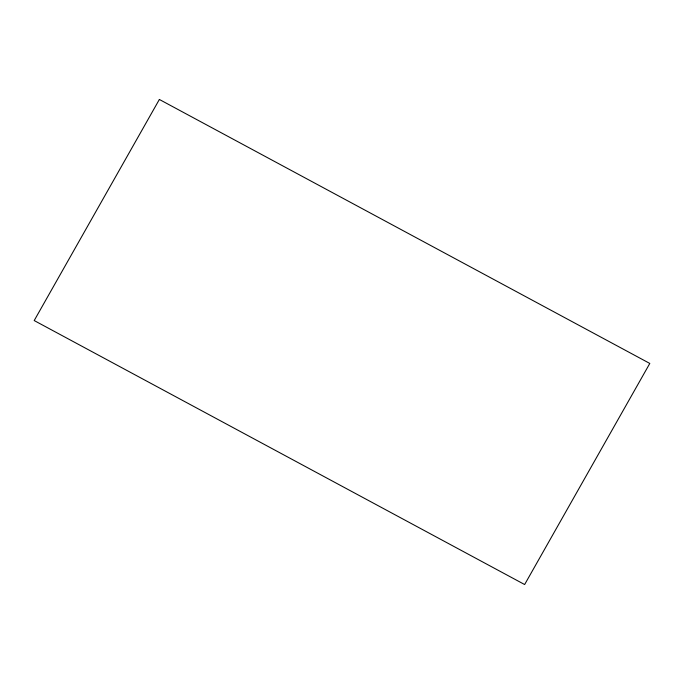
<?xml version="1.0" encoding="UTF-8"?>
<svg xmlns="http://www.w3.org/2000/svg" width="684" height="684" viewBox="0 0 684 684"><rect width="100%" height="100%" fill="white"/><g stroke="black" fill="none" stroke-linecap="round" stroke-linejoin="round"><path stroke-width="1.03" d="M159.363 99.462L34.2 320.557L524.637 584.538L649.8 363.443L159.363 99.462"/></g></svg>
